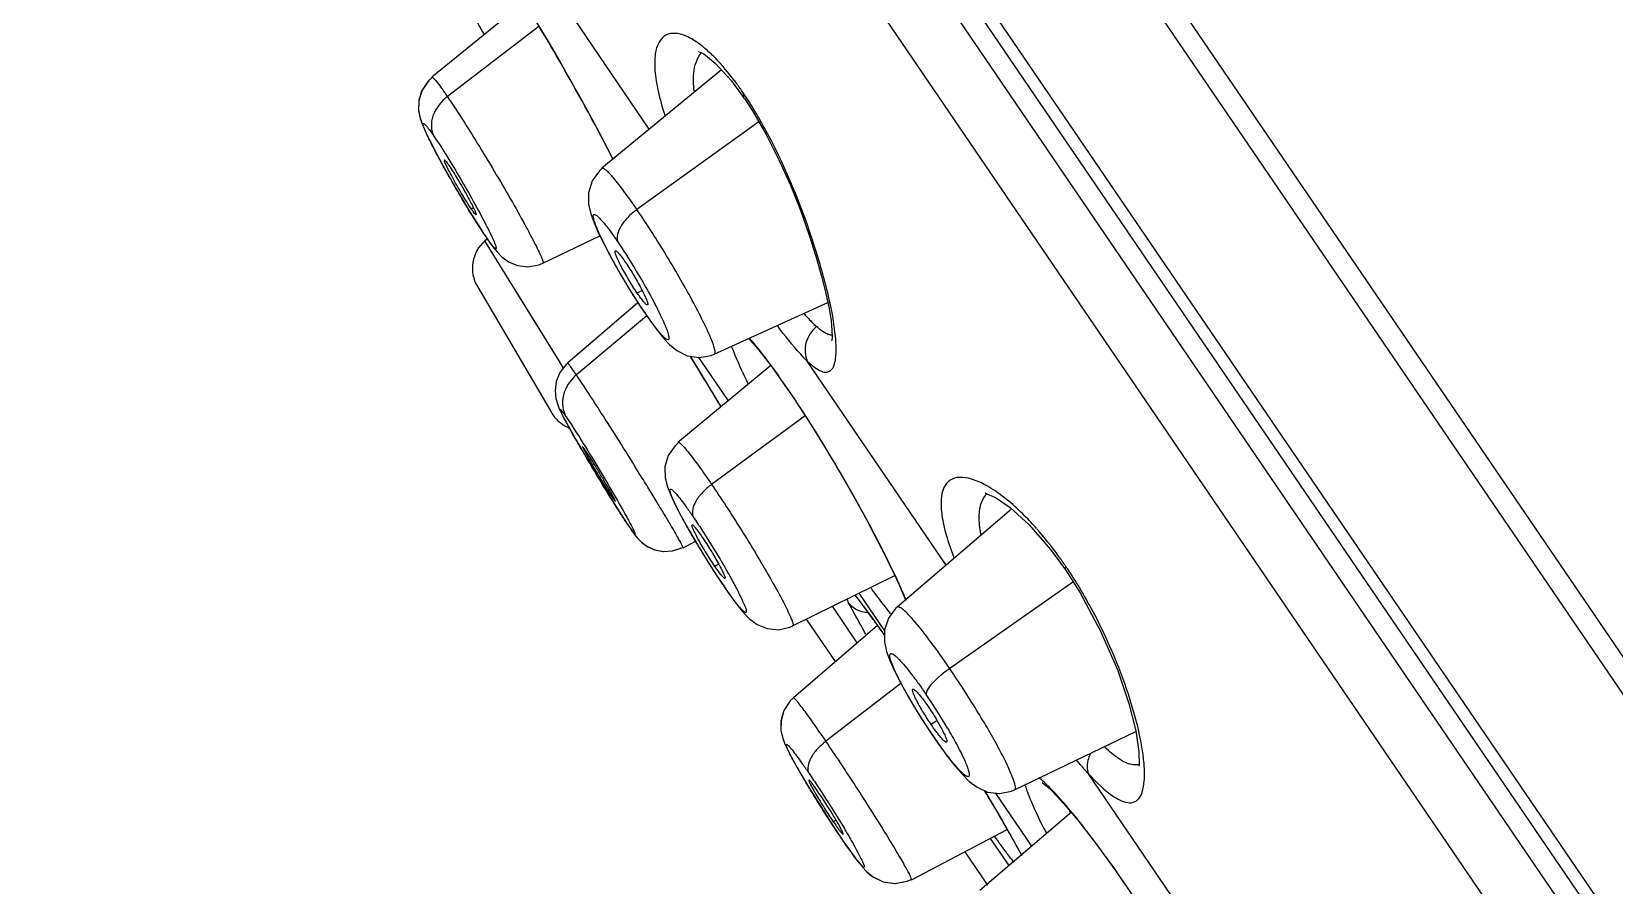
# Model space of a CAD drawing. Header units: millimetres. Extents: x 1122 to 8358, y -1894 to -296.
# Drawn here: x 7941.59 to 7963.43, y -602.57 to -590.79 of the extents above; entities that cross this region are included whole.
import ezdxf

# ---------------------------------------------------------------- set-up
doc = ezdxf.new("R2010")
doc.units = ezdxf.units.MM
doc.header["$LTSCALE"] = 3
doc.layers.add('DEF_LAYER_ASSEM_MEMBER', color=7, linetype='Continuous')

msp = doc.modelspace()

# ---------------------------------------------------------------- linework, layer by layer
at = {"layer": 'DEF_LAYER_ASSEM_MEMBER', "color": 9, "linetype": 'Continuous'}
for p, q in [((7985.436, -635.392), (7941.588, -571.048)), ((7986.127, -633.067), (7944.004, -571.255)), ((7944.813, -571.935), (7987.965, -635.243)), ((7984.202, -634.379), (7942.079, -572.567)), ((7941.642, -573.405), (7983.262, -634.479)), ((7950.111, -592.135), (7948.902, -590.361)), ((7948.588, -590.719), (7947.324, -591.687)), ((7951.422, -591.711), (7951.405, -591.633)), ((7951.621, -592.034), (7949.94, -593.245)), ((7947.677, -593.228), (7947.657, -593.238)), ((7947.916, -593.795), (7947.843, -593.676)), ((7947.846, -593.605), (7947.865, -593.635)), ((7948.866, -595.333), (7947.916, -593.795)), ((7950.012, -594.361), (7949.944, -594.397)), ((7950.043, -594.659), (7950.057, -594.686)), ((7950.078, -594.711), (7949.104, -595.526)), ((7948.915, -595.411), (7948.866, -595.333)), ((7950.752, -595.394), (7950.675, -595.267)), ((7950.788, -595.286), (7951.197, -595.886)), ((7954.209, -598.15), (7952.291, -595.335)), ((7948.928, -595.433), (7948.915, -595.411)), ((7950.789, -595.453), (7950.752, -595.394)), ((7950.869, -595.584), (7950.789, -595.453)), ((7952.031, -595.734), (7952.044, -595.76)), ((7952.046, -595.756), (7952.031, -595.734)), ((7952.261, -596.089), (7950.971, -597.038)), ((7949.62, -597.221), (7949.608, -597.228)), ((7949.834, -597.622), (7949.85, -597.647)), ((7951.069, -598.138), (7951.017, -598.168)), ((7955.855, -598.216), (7955.858, -598.167)), ((7955.968, -598.376), (7954.256, -599.577)), ((7951.126, -598.417), (7951.137, -598.437)), ((7953.004, -598.539), (7953.356, -599.055)), ((7953.583, -599.785), (7952.548, -600.581)), ((7954.079, -600.301), (7954, -600.349)), ((7954.025, -600.502), (7954.031, -600.517)), ((7958.607, -604.602), (7956.173, -601.031)), ((7954.882, -601.294), (7955.384, -602.03)), ((7952.688, -601.669), (7952.65, -601.692)), ((7954.995, -601.698), (7954.979, -601.67)), ((7952.769, -601.928), (7952.777, -601.943)), ((7956.681, -602.558), (7956.684, -602.568))]:
    msp.add_line(p, q, dxfattribs=at)
at = {"layer": 'DEF_LAYER_ASSEM_MEMBER', "color": 7, "linetype": 'Continuous'}
for p, q in [((7985.082, -635.177), (7941.658, -571.457)), ((7948.379, -590.388), (7947.108, -591.417)), ((7950.861, -591.099), (7951.02, -591.224)), ((7951.105, -591.318), (7949.454, -592.675)), ((7951.02, -591.224), (7951.244, -591.47)), ((7947.057, -591.477), (7946.969, -591.611)), ((7947.114, -591.423), (7947.057, -591.477)), ((7947.114, -591.423), (7947.067, -591.466)), ((7951.244, -591.47), (7951.422, -591.711)), ((7951.423, -591.711), (7951.422, -591.711)), ((7951.423, -591.711), (7951.533, -591.882)), ((7951.533, -591.882), (7951.723, -592.21)), ((7946.979, -592.071), (7947.022, -592.172)), ((7947.019, -592.165), (7947.076, -592.284)), ((7947.072, -592.276), (7947.145, -592.419)), ((7947.141, -592.412), (7947.23, -592.578)), ((7947.226, -592.571), (7947.329, -592.756)), ((7949.459, -592.68), (7949.458, -592.681)), ((7947.325, -592.75), (7947.44, -592.95)), ((7947.437, -592.944), (7947.559, -593.151)), ((7947.556, -593.147), (7947.681, -593.351)), ((7947.679, -593.348), (7947.798, -593.535)), ((7947.797, -593.534), (7947.865, -593.635)), ((7947.876, -593.648), (7947.843, -593.676)), ((7947.865, -593.635), (7947.894, -593.677)), ((7947.865, -593.635), (7947.865, -593.635)), ((7947.894, -593.677), (7947.954, -593.761)), ((7948.643, -593.986), (7949.43, -593.609)), ((7949.492, -593.734), (7949.592, -593.923)), ((7948.643, -593.986), (7948.643, -593.986)), ((7949.592, -593.923), (7949.709, -594.131)), ((7949.709, -594.131), (7949.839, -594.348)), ((7947.739, -594.308), (7948.76, -596.046)), ((7949.839, -594.348), (7949.976, -594.564)), ((7949.954, -594.53), (7948.984, -595.366)), ((7949.976, -594.564), (7950.057, -594.686)), ((7951.008, -595.241), (7952.574, -594.526)), ((7950.057, -594.686), (7950.116, -594.771)), ((7950.057, -594.686), (7950.057, -594.686)), ((7948.984, -595.367), (7948.965, -595.384)), ((7951.786, -595.397), (7950.506, -596.458)), ((7951.928, -595.593), (7952.029, -595.739)), ((7952.029, -595.739), (7952.044, -595.76)), ((7952.044, -595.76), (7952.099, -595.841)), ((7949.044, -596.322), (7949.108, -596.435)), ((7949.103, -596.426), (7949.171, -596.544)), ((7949.171, -596.544), (7949.246, -596.672)), ((7949.212, -596.541), (7949.188, -596.513)), ((7950.505, -596.459), (7950.506, -596.458)), ((7949.5, -597.096), (7949.589, -597.24)), ((7949.753, -597.501), (7949.823, -597.608)), ((7950.551, -597.477), (7950.655, -597.663)), ((7955.114, -597.376), (7953.532, -598.729)), ((7949.823, -597.608), (7949.85, -597.647)), ((7949.85, -597.647), (7949.893, -597.709)), ((7949.85, -597.647), (7949.858, -597.66)), ((7949.89, -597.705), (7949.922, -597.748)), ((7950.655, -597.663), (7950.779, -597.876)), ((7955.353, -597.593), (7955.649, -597.934)), ((7949.92, -597.745), (7949.952, -597.784)), ((7950.572, -597.906), (7950.573, -597.906)), ((7950.576, -597.911), (7950.747, -597.821)), ((7950.576, -597.911), (7950.747, -597.821)), ((7950.776, -597.871), (7950.913, -598.094)), ((7955.649, -597.934), (7955.855, -598.216)), ((7950.911, -598.091), (7951.053, -598.312)), ((7951.052, -598.31), (7951.137, -598.437)), ((7952.089, -598.99), (7953.499, -598.295)), ((7955.855, -598.216), (7956.057, -598.534)), ((7951.137, -598.437), (7951.137, -598.437)), ((7953.615, -598.556), (7953.646, -598.631)), ((7952.981, -599.221), (7952.638, -598.719)), ((7953.533, -598.73), (7953.532, -598.731)), ((7952.089, -598.99), (7952.089, -598.99)), ((7953.258, -598.982), (7952.099, -599.982)), ((7952.68, -599.481), (7952.281, -598.895)), ((7953.688, -599.972), (7953.812, -600.18)), ((7953.812, -600.18), (7953.949, -600.394)), ((7953.949, -600.394), (7954.031, -600.517)), ((7954.031, -600.517), (7954.1, -600.617)), ((7955.151, -601.251), (7956.825, -600.448)), ((7952.295, -601.187), (7952.393, -601.348)), ((7952.393, -601.348), (7952.499, -601.518)), ((7952.499, -601.518), (7952.611, -601.692)), ((7955.932, -601.562), (7954.671, -602.64)), ((7952.611, -601.692), (7952.723, -601.863)), ((7952.723, -601.863), (7952.777, -601.943)), ((7953.729, -602.494), (7955.051, -601.799)), ((7952.777, -601.943), (7952.828, -602.017)), ((7952.824, -602.011), (7952.917, -602.143)), ((7954.781, -602.565), (7954.468, -602.105)), ((7955.075, -602.294), (7954.82, -601.92)), ((7955.188, -602.042), (7955.245, -602.149)), ((7952.914, -602.138), (7952.99, -602.24)), ((7952.987, -602.236), (7953.051, -602.315)), ((7953.049, -602.313), (7953.112, -602.382))]:
    msp.add_line(p, q, dxfattribs=at)
for points in [[(7948.32, -590.296), (7948.449, -590.496), (7948.586, -590.716), (7948.727, -590.951), (7948.87, -591.194), (7949.011, -591.442), (7949.15, -591.691), (7949.285, -591.936), (7949.413, -592.175), (7949.535, -592.406), (7949.608, -592.548)], [(7950.788, -591.063), (7950.789, -591.064), (7950.861, -591.099)], [(7947.067, -591.466), (7946.976, -591.596), (7946.932, -591.735), (7946.927, -591.873), (7946.948, -591.983), (7946.979, -592.071)], [(7946.969, -591.611), (7946.929, -591.751), (7946.928, -591.884), (7946.95, -591.99), (7946.981, -592.078)], [(7951.723, -592.21), (7951.899, -592.557), (7952.057, -592.91), (7952.196, -593.255), (7952.313, -593.583), (7952.411, -593.887), (7952.489, -594.162), (7952.549, -594.405), (7952.591, -594.611), (7952.618, -594.78), (7952.63, -594.91), (7952.632, -595.002), (7952.628, -595.053), (7952.627, -595.058)], [(7949.458, -592.681), (7949.425, -592.71), (7949.324, -592.849), (7949.273, -593.013), (7949.273, -593.173), (7949.303, -593.303), (7949.349, -593.428), (7949.411, -593.569), (7949.492, -593.734)], [(7947.954, -593.761), (7948.01, -593.83), (7948.075, -593.897), (7948.17, -593.966), (7948.294, -594.018), (7948.435, -594.035), (7948.587, -594.008), (7948.643, -593.986)], [(7950.116, -594.771), (7950.218, -594.91), (7950.307, -595.02), (7950.391, -595.109), (7950.491, -595.191), (7950.633, -595.261), (7950.798, -595.287), (7950.964, -595.259), (7951.008, -595.241)], [(7951.481, -595.025), (7951.489, -595.032), (7951.541, -595.09), (7951.602, -595.162), (7951.672, -595.248), (7951.749, -595.348), (7951.835, -595.463), (7951.928, -595.593)], [(7950.674, -595.268), (7950.827, -595.516), (7951.1, -595.966)], [(7948.965, -595.384), (7948.878, -595.494), (7948.827, -595.618), (7948.81, -595.742), (7948.82, -595.85), (7948.842, -595.927)], [(7948.842, -595.927), (7948.863, -595.98), (7948.886, -596.029), (7948.914, -596.085), (7948.95, -596.152), (7948.993, -596.23), (7949.05, -596.334)], [(7952.099, -595.841), (7952.247, -596.067), (7952.398, -596.304), (7952.547, -596.546), (7952.693, -596.789), (7952.833, -597.03), (7952.967, -597.266), (7953.092, -597.493), (7953.206, -597.708), (7953.311, -597.91), (7953.404, -598.097), (7953.487, -598.268), (7953.557, -598.422), (7953.615, -598.556)], [(7950.509, -596.464), (7950.467, -596.504), (7950.373, -596.64), (7950.327, -596.793), (7950.329, -596.946), (7950.36, -597.07), (7950.406, -597.187), (7950.469, -597.319), (7950.551, -597.477)], [(7949.246, -596.672), (7949.327, -596.809), (7949.413, -596.951), (7949.5, -597.096)], [(7949.589, -597.24), (7949.674, -597.376), (7949.753, -597.501)], [(7954.754, -597.159), (7954.744, -597.16), (7954.768, -597.166), (7954.89, -597.219), (7955.09, -597.354), (7955.353, -597.593)], [(7949.922, -597.748), (7949.955, -597.788), (7950.006, -597.838), (7950.084, -597.895), (7950.186, -597.94), (7950.306, -597.963), (7950.433, -597.955), (7950.572, -597.906)], [(7949.952, -597.784), (7950.002, -597.835), (7950.08, -597.892), (7950.183, -597.939), (7950.304, -597.963), (7950.432, -597.955), (7950.56, -597.913), (7950.572, -597.906)], [(7951.137, -598.437), (7951.187, -598.509), (7951.278, -598.637)], [(7952.949, -598.566), (7952.987, -598.614), (7953.046, -598.692)], [(7956.057, -598.534), (7956.339, -599.061), (7956.574, -599.606), (7956.728, -600.061), (7956.823, -600.435), (7956.868, -600.727), (7956.87, -600.9), (7956.867, -600.922)], [(7951.278, -598.637), (7951.357, -598.739), (7951.426, -598.821), (7951.498, -598.894), (7951.597, -598.968), (7951.737, -599.026), (7951.893, -599.042), (7952.048, -599.008), (7952.09, -598.99)], [(7953.046, -598.692), (7953.116, -598.785), (7953.194, -598.893), (7953.282, -599.016), (7953.356, -599.121)], [(7953.532, -598.731), (7953.51, -598.751), (7953.411, -598.883), (7953.357, -599.044), (7953.354, -599.208), (7953.384, -599.341), (7953.429, -599.466), (7953.494, -599.611), (7953.581, -599.781), (7953.688, -599.972)], [(7952.099, -599.981), (7952.054, -600.025), (7951.968, -600.158), (7951.928, -600.299), (7951.928, -600.433), (7951.952, -600.54)], [(7952.1, -599.982), (7952.055, -600.025), (7951.968, -600.158), (7951.929, -600.298), (7951.928, -600.433), (7951.952, -600.539), (7951.983, -600.621), (7952.022, -600.704), (7952.071, -600.798), (7952.132, -600.91)], [(7954.1, -600.617), (7954.222, -600.785), (7954.333, -600.926), (7954.431, -601.04), (7954.526, -601.134), (7954.633, -601.215), (7954.778, -601.281), (7954.945, -601.302), (7955.11, -601.269), (7955.152, -601.251)], [(7952.132, -600.91), (7952.207, -601.04), (7952.295, -601.187)], [(7955.533, -601.152), (7955.536, -601.154), (7955.561, -601.173), (7955.605, -601.21), (7955.665, -601.266), (7955.737, -601.341), (7955.822, -601.433), (7955.917, -601.544), (7956.022, -601.671), (7956.136, -601.814), (7956.257, -601.971), (7956.383, -602.142), (7956.514, -602.324), (7956.647, -602.515), (7956.684, -602.568)], [(7954.734, -601.261), (7954.98, -601.674), (7955.188, -602.042)], [(7953.11, -602.38), (7953.196, -602.452), (7953.336, -602.521), (7953.5, -602.545), (7953.67, -602.512), (7953.726, -602.487)], [(7953.112, -602.382), (7953.198, -602.453), (7953.339, -602.522), (7953.502, -602.545), (7953.67, -602.512)]]:
    msp.add_lwpolyline(points, dxfattribs=at)
for centre, radius, start, end in [((8035.03, -541.349), 100.26, 209.16474, 209.57334), ((7948.17, -594.055), 0.5, 130.7807, 210.4414)]:
    msp.add_arc(centre, radius, start, end, dxfattribs=at)
at = {"layer": 'DEF_LAYER_ASSEM_MEMBER', "color": 9, "linetype": 'Continuous'}
for centre, radius, start, end in [((7949.854, -592.233), 1.586, 49.7483, 51.7081), ((7947.535, -594.283), 4.69, 33.5162, 34.4072), ((7947.061, -594.596), 5.258, 30.8055, 33.4999), ((7951.022, -591.442), 3.842, 214.2601, 214.8848), ((7955.007, -591.277), 6.006, 214.2718, 214.58), ((7953.802, -594.196), 2.723, 200.0245, 200.4486), ((7879.043, -639.429), 84.151, 31.09693, 31.40138), ((7954.037, -598.363), 1.498, 59.2487, 61.2893), ((7953.968, -598.481), 1.634, 58.2269, 59.2632), ((7952.152, -596.045), 2.803, 214.244, 215.0059), ((7951.144, -601.394), 5.712, 34.0087, 34.3971), ((7950.844, -601.594), 6.073, 31.0558, 33.9872), ((7957.486, -594.083), 7.696, 214.2723, 214.4601), ((7948.678, -601.915), 5.431, 37.9659, 38.1333), ((7950.285, -601.93), 6.725, 27.9734, 31.0478), ((7958.047, -595.975), 5.845, 206.8133, 207.3882), ((7935.512, -611.52), 21.73, 34.8287, 35.0681), ((7947.068, -604.608), 8.303, 30.4351, 34.2454), ((7960.35, -596.192), 7.654, 214.2732, 214.3926), ((7954.848, -601.065), 2.098, 4.3021, 5.2103), ((7954.991, -601.054), 1.954, 3.6782, 4.2981), ((7929.705, -616.396), 29.251, 30.2272, 31.1419), ((7958.818, -600.362), 3.139, 201.7605, 202.4606), ((7961.45, -597.434), 7.939, 216.8416, 217.3544)]:
    msp.add_arc(centre, radius, start, end, dxfattribs=at)
for points, start_tangent, end_tangent in [([(8000.492, -618.25), (7998.496, -615.297), (7996.276, -611.909), (7993.855, -608.148), (7991.173, -604.144), (7988.212, -600.007), (7985.006, -595.822), (7981.636, -591.642), (7978.189, -587.511), (7971.32, -579.639), (7964.89, -572.667), (7955.394, -562.732)], (-0.544815, 0.838556), (-0.694865, 0.71914)), ([(7949.613, -592.553), (7948.914, -591.269), (7948.262, -590.203)], (-0.458172, 0.888863), (-0.558698, 0.829371)), ([(7950.837, -590.988), (7950.641, -590.863), (7950.474, -590.815), (7950.341, -590.84), (7950.246, -590.935), (7950.194, -591.097), (7950.189, -591.325), (7950.233, -591.61), (7950.323, -591.944)], (-0.785102, 0.619366), (0.301558, -0.953448)), ([(7950.729, -591.607), (7950.721, -591.478), (7950.77, -591.179)], (-0.097116, 0.995273), (0.393933, 0.919139)), ([(7950.77, -591.179), (7950.784, -591.15), (7950.836, -591.077)], (0.393933, 0.919139), (0.697939, 0.716157)), ([(7951.056, -591.191), (7951.011, -591.145), (7950.879, -591.023)], (-0.684895, 0.728641), (-0.763461, 0.645854)), ([(7951.405, -591.633), (7951.317, -591.508), (7951.057, -591.193)], (-0.560933, 0.827861), (-0.687239, 0.726432)), ([(7947.108, -591.416), (7947.116, -591.418), (7947.13, -591.429), (7947.174, -591.479), (7947.24, -591.565), (7947.324, -591.687)], (0.855069, 0.518514), (0.562909, -0.826519)), ([(7947.324, -591.687), (7947.126, -591.953), (7947.104, -592.105), (7947.138, -592.233)], (-0.793958, -0.607972), (0.459054, -0.888409)), ([(7947.324, -591.687), (7947.736, -592.328), (7947.971, -592.716), (7948.197, -593.102), (7948.393, -593.452), (7948.473, -593.602), (7948.54, -593.73), (7948.591, -593.835), (7948.626, -593.914), (7948.644, -593.965), (7948.643, -593.986)], (0.56323, -0.8263), (-0.900696, -0.43445)), ([(7947.846, -593.605), (7947.487, -593.029), (7947.294, -592.692), (7947.132, -592.391), (7947.07, -592.268), (7947.025, -592.171), (7947.009, -592.132), (7946.997, -592.102), (7946.991, -592.078), (7946.988, -592.063), (7946.991, -592.056), (7946.998, -592.057), (7947.01, -592.066), (7947.027, -592.084), (7947.048, -592.109), (7947.074, -592.143), (7947.138, -592.233)], (-0.563136, 0.826364), (0.563138, -0.826363)), ([(7951.746, -592.204), (7951.704, -592.127), (7951.577, -591.903)], (-0.467146, 0.88418), (-0.512966, 0.858409)), ([(7947.138, -592.233), (7947.5, -592.814), (7947.856, -593.454)], (0.563138, -0.826363), (0.458833, -0.888522)), ([(7952.68, -594.998), (7952.583, -594.438), (7952.387, -593.739), (7951.747, -592.206)], (-0.093515, 0.995618), (-0.469485, 0.88294)), ([(7949.94, -593.245), (7949.761, -592.991), (7949.616, -592.807), (7949.514, -592.702), (7949.48, -592.681), (7949.459, -592.68)], (-0.562842, 0.826564), (-0.839675, -0.54309)), ([(7950.043, -594.659), (7949.841, -594.346), (7949.642, -594.008), (7949.554, -593.846), (7949.477, -593.696), (7949.415, -593.565), (7949.37, -593.458), (7949.355, -593.415), (7949.344, -593.378), (7949.339, -593.35), (7949.338, -593.329), (7949.342, -593.317), (7949.352, -593.312), (7949.366, -593.316), (7949.385, -593.328), (7949.435, -593.376), (7949.502, -593.454), (7949.584, -593.561), (7949.676, -593.691)], (-0.563141, 0.826361), (0.563138, -0.826363)), ([(7949.94, -593.245), (7949.815, -593.353), (7949.718, -593.478), (7949.676, -593.691)], (-0.811247, -0.584703), (0.35506, -0.934844)), ([(7951.008, -595.241), (7951.018, -595.222), (7951.015, -595.182), (7950.968, -595.039), (7950.868, -594.819), (7950.725, -594.539), (7950.548, -594.22), (7950.35, -593.883), (7949.94, -593.245)], (0.90575, 0.423812), (-0.563875, 0.82586)), ([(7947.856, -593.454), (7947.915, -593.571), (7947.959, -593.666), (7947.976, -593.704), (7947.987, -593.735), (7947.995, -593.759), (7947.998, -593.775), (7947.997, -593.784), (7947.992, -593.786), (7947.982, -593.78), (7947.967, -593.766), (7947.949, -593.745), (7947.926, -593.716), (7947.87, -593.639)], (0.458833, -0.888522), (-0.572112, 0.820175)), ([(7949.676, -593.691), (7949.795, -593.873), (7950.146, -594.47)], (0.563138, -0.826363), (0.473115, -0.881001)), ([(7950.146, -594.47), (7950.18, -594.533), (7950.267, -594.708)], (0.473115, -0.881001), (0.432523, -0.901623)), ([(7952.244, -594.68), (7952.291, -594.732), (7952.419, -594.86)], (0.656981, -0.753907), (0.748596, -0.663027)), ([(7950.187, -594.859), (7950.157, -594.82), (7950.061, -594.686)], (-0.60814, 0.793829), (-0.567578, 0.82332)), ([(7950.267, -594.708), (7950.362, -594.929), (7950.381, -594.998), (7950.383, -595.021), (7950.38, -595.036), (7950.372, -595.042), (7950.359, -595.04), (7950.341, -595.03), (7950.319, -595.012), (7950.292, -594.985), (7950.26, -594.95), (7950.187, -594.859)], (0.432523, -0.901623), (-0.60814, 0.793829)), ([(7952.291, -595.335), (7952.2, -595.241), (7951.879, -594.847)], (-0.721733, 0.692171), (-0.595248, 0.803542)), ([(7952.419, -594.86), (7952.273, -595.085), (7952.291, -595.335)], (-0.770389, -0.637574), (0.426094, -0.904679)), ([(7952.588, -594.97), (7952.55, -594.954), (7952.419, -594.86)], (-0.947464, 0.319864), (-0.742963, 0.669333)), ([(7952.031, -595.734), (7951.738, -595.323), (7951.492, -595.018)], (-0.563159, 0.826349), (-0.661845, 0.74964)), ([(7952.291, -595.335), (7952.397, -595.424), (7952.487, -595.476), (7952.56, -595.488), (7952.617, -595.462), (7952.658, -595.399), (7952.682, -595.299), (7952.68, -594.998)], (0.72298, -0.690869), (-0.093515, 0.995618)), ([(7952.637, -594.98), (7952.588, -594.97)], (-0.99929, 0.03767), (-0.947464, 0.319864)), ([(7951.251, -595.148), (7951.293, -595.254), (7951.469, -595.644)], (0.349321, -0.937003), (0.43761, -0.899165)), ([(7949.104, -595.526), (7948.926, -595.806), (7948.917, -595.968), (7948.964, -596.107)], (-0.766994, -0.641655), (0.49774, -0.867327)), ([(7949.104, -595.526), (7949.055, -595.455), (7949.018, -595.404), (7948.994, -595.374), (7948.988, -595.368), (7948.984, -595.367)], (-0.561884, 0.827216), (-0.772099, -0.635502)), ([(7950.573, -597.906), (7950.572, -597.899), (7950.566, -597.884), (7950.555, -597.861), (7950.539, -597.83), (7950.492, -597.745), (7950.427, -597.633), (7950.345, -597.494), (7950.246, -597.331), (7950.135, -597.148), (7950.014, -596.951), (7949.757, -596.538), (7949.502, -596.135), (7949.104, -595.526)], (0.545523, 0.838096), (-0.563456, 0.826146)), ([(7953.658, -598.64), (7953.38, -598.038), (7952.984, -597.29), (7952.046, -595.756)], (-0.380885, 0.924622), (-0.561147, 0.827716)), ([(7949.428, -596.976), (7949.153, -596.513), (7949.038, -596.312), (7948.991, -596.226), (7948.951, -596.152), (7948.919, -596.092), (7948.897, -596.046), (7948.889, -596.029), (7948.884, -596.016), (7948.881, -596.007), (7948.881, -596.002), (7948.883, -596.001), (7948.888, -596.004), (7948.895, -596.011), (7948.904, -596.023), (7948.93, -596.057), (7948.964, -596.107)], (-0.517402, 0.855742), (0.563141, -0.826361)), ([(7948.964, -596.107), (7949.141, -596.378), (7949.373, -596.755), (7949.801, -597.491)], (0.563141, -0.826361), (0.481942, -0.876203)), ([(7950.506, -596.458), (7950.522, -596.461), (7950.553, -596.485), (7950.596, -596.53), (7950.651, -596.596), (7950.793, -596.784), (7950.971, -597.038)], (0.770022, 0.638017), (0.562968, -0.826479)), ([(7949.727, -597.459), (7949.66, -597.353), (7949.428, -596.976)], (-0.539659, 0.841884), (-0.517402, 0.855742)), ([(7950.971, -597.038), (7950.847, -597.147), (7950.752, -597.273), (7950.717, -597.485)], (-0.80548, -0.592622), (0.401929, -0.915671)), ([(7950.971, -597.038), (7951.172, -597.34), (7951.382, -597.669), (7951.586, -598.001), (7951.769, -598.313), (7951.92, -598.584), (7952.029, -598.798), (7952.064, -598.876), (7952.086, -598.935), (7952.094, -598.973), (7952.089, -598.99)], (0.563207, -0.826316), (-0.888164, -0.459528)), ([(7954.757, -597.05), (7954.557, -596.964), (7954.39, -596.94), (7954.261, -596.979), (7954.175, -597.081), (7954.138, -597.245), (7954.149, -597.464), (7954.208, -597.733), (7954.312, -598.045)], (-0.877223, 0.480084), (0.35757, -0.933886)), ([(7951.126, -598.417), (7950.924, -598.107), (7950.721, -597.775), (7950.63, -597.616), (7950.55, -597.47), (7950.484, -597.342), (7950.436, -597.239), (7950.418, -597.197), (7950.406, -597.162), (7950.398, -597.135), (7950.395, -597.116), (7950.398, -597.105), (7950.405, -597.102), (7950.417, -597.107), (7950.434, -597.12), (7950.482, -597.169), (7950.546, -597.248), (7950.626, -597.355), (7950.717, -597.485)], (-0.563136, 0.826364), (0.563138, -0.826363)), ([(7954.685, -597.722), (7954.663, -597.477), (7954.695, -597.286)], (-0.177773, 0.984072), (0.345272, 0.938503)), ([(7954.695, -597.286), (7954.711, -597.25), (7954.775, -597.163)], (0.345272, 0.938503), (0.745413, 0.666603)), ([(7955.454, -597.646), (7955.29, -597.471), (7954.828, -597.092)], (-0.662623, 0.748954), (-0.850187, 0.526481)), ([(7949.834, -597.622), (7949.811, -597.588), (7949.727, -597.459)], (-0.563138, 0.826363), (-0.539659, 0.841884)), ([(7949.801, -597.491), (7949.844, -597.57), (7949.877, -597.634), (7949.9, -597.681), (7949.913, -597.712), (7949.915, -597.725), (7949.906, -597.72), (7949.886, -597.696), (7949.855, -597.653)], (0.481942, -0.876203), (-0.574078, 0.818801)), ([(7950.717, -597.485), (7950.836, -597.665), (7951.195, -598.255)], (0.563138, -0.826363), (0.493076, -0.869986)), ([(7955.858, -598.167), (7955.759, -598.027), (7955.456, -597.648)], (-0.561157, 0.827709), (-0.664389, 0.747387)), ([(7951.195, -598.255), (7951.229, -598.317), (7951.322, -598.489)], (0.493076, -0.869986), (0.461043, -0.887378)), ([(7951.266, -598.615), (7951.237, -598.575), (7951.14, -598.438)], (-0.598062, 0.80145), (-0.565842, 0.824514)), ([(7951.322, -598.489), (7951.423, -598.701), (7951.446, -598.766), (7951.449, -598.787), (7951.448, -598.799), (7951.442, -598.804), (7951.43, -598.801), (7951.414, -598.789), (7951.393, -598.769), (7951.367, -598.742), (7951.338, -598.706), (7951.266, -598.615)], (0.461043, -0.887378), (-0.598062, 0.80145)), ([(7953.297, -599.035), (7953.201, -598.9), (7952.96, -598.574)], (-0.574581, 0.818448), (-0.615205, 0.788367)), ([(7953.17, -598.469), (7953.243, -598.568), (7953.438, -598.822)], (0.584639, -0.811293), (0.631136, -0.775672)), ([(7953.1, -599.105), (7953.03, -598.981), (7952.857, -598.664)], (-0.498248, 0.867035), (-0.461363, 0.887211)), ([(7953.128, -598.807), (7952.971, -598.766), (7952.857, -598.664)], (-0.998975, 0.045266), (-0.55445, 0.832217)), ([(7954.256, -599.577), (7953.996, -599.212), (7953.777, -598.934), (7953.689, -598.836), (7953.618, -598.769), (7953.565, -598.733), (7953.533, -598.73)], (-0.562873, 0.826543), (-0.820567, -0.571551)), ([(7956.937, -600.875), (7956.865, -600.444), (7956.721, -599.931), (7956.225, -598.777)], (-0.090695, 0.995879), (-0.471969, 0.881615)), ([(7954.025, -600.502), (7953.812, -600.173), (7953.713, -600.008), (7953.624, -599.851), (7953.549, -599.709), (7953.491, -599.586), (7953.451, -599.488), (7953.432, -599.419), (7953.43, -599.395), (7953.434, -599.38), (7953.443, -599.372), (7953.456, -599.373), (7953.475, -599.381), (7953.499, -599.398), (7953.527, -599.422), (7953.559, -599.454), (7953.636, -599.54), (7953.725, -599.651), (7953.825, -599.785), (7953.931, -599.936)], (-0.563141, 0.826361), (0.563138, -0.826363)), ([(7954.256, -599.577), (7954.125, -599.678), (7954.015, -599.783), (7953.947, -599.874), (7953.931, -599.936)], (-0.818608, -0.574353), (0.163873, -0.986482)), ([(7955.152, -601.252), (7955.162, -601.203), (7955.128, -601.088), (7955.052, -600.913), (7954.939, -600.691), (7954.796, -600.433), (7954.628, -600.153), (7954.256, -599.577)], (0.898472, 0.439031), (-0.563799, 0.825912)), ([(7952.548, -600.581), (7952.372, -600.326), (7952.297, -600.221), (7952.233, -600.133), (7952.179, -600.064), (7952.139, -600.015), (7952.112, -599.988), (7952.1, -599.982)], (-0.562414, 0.826856), (-0.761203, -0.648514)), ([(7954.193, -600.738), (7954.154, -600.686), (7954.034, -600.516)], (-0.599184, 0.800611), (-0.564862, 0.825185)), ([(7954.226, -600.402), (7954.353, -600.627), (7954.405, -600.728), (7954.45, -600.819), (7954.484, -600.898), (7954.509, -600.964), (7954.523, -601.015), (7954.526, -601.049), (7954.518, -601.067), (7954.5, -601.069), (7954.47, -601.052), (7954.431, -601.02), (7954.383, -600.971), (7954.326, -600.906), (7954.193, -600.738)], (0.506268, -0.862376), (-0.599184, 0.800611)), ([(7952.769, -601.928), (7952.564, -601.618), (7952.356, -601.287), (7952.261, -601.13), (7952.177, -600.985), (7952.106, -600.86), (7952.052, -600.757), (7952.032, -600.716), (7952.017, -600.683), (7952.007, -600.656), (7952.002, -600.638), (7952.002, -600.628), (7952.008, -600.626), (7952.018, -600.632), (7952.034, -600.646), (7952.055, -600.669), (7952.08, -600.699), (7952.143, -600.781), (7952.222, -600.89), (7952.313, -601.021)], (-0.563138, 0.826363), (0.56314, -0.826362)), ([(7952.548, -600.581), (7952.428, -600.69), (7952.339, -600.815), (7952.313, -601.021)], (-0.792951, -0.609285), (0.448436, -0.893815)), ([(7953.726, -602.487), (7953.726, -602.473), (7953.712, -602.438), (7953.685, -602.383), (7953.643, -602.307), (7953.589, -602.212), (7953.523, -602.1), (7953.362, -601.835), (7953.171, -601.529), (7952.962, -601.203), (7952.749, -600.88), (7952.548, -600.581)], (0.87893, 0.476951), (-0.563321, 0.826238)), ([(7956.204, -600.743), (7956.17, -600.821), (7956.173, -601.031)], (-0.477751, -0.878495), (0.397849, -0.917451)), ([(7956.768, -600.903), (7956.6, -600.829), (7956.398, -600.665)], (-0.98223, 0.187683), (-0.723053, 0.690793)), ([(7956.173, -601.031), (7956.134, -600.988), (7956.01, -600.845)], (-0.67612, 0.736791), (-0.64297, 0.765891)), ([(7956.173, -601.031), (7956.516, -601.342), (7956.653, -601.413), (7956.765, -601.428), (7956.852, -601.385), (7956.911, -601.286), (7956.941, -601.132), (7956.941, -600.929)], (0.676914, -0.736062), (-0.064104, 0.997943)), ([(7956.876, -600.897), (7956.851, -600.904), (7956.768, -600.903)], (-0.944256, -0.329212), (-0.98223, 0.187683)), ([(7952.313, -601.021), (7952.434, -601.201), (7952.802, -601.786)], (0.56314, -0.826362), (0.513232, -0.85825)), ([(7955.299, -601.193), (7955.305, -601.214), (7955.328, -601.283)], (0.278889, -0.960323), (0.340308, -0.940314)), ([(7955.69, -601.275), (7955.633, -601.216), (7955.486, -601.081)], (-0.687034, 0.726625), (-0.774657, 0.632381)), ([(7955.328, -601.283), (7955.374, -601.398), (7955.585, -601.84)], (0.340308, -0.940314), (0.464145, -0.885759)), ([(7956.681, -602.558), (7956.145, -601.817), (7955.69, -601.275)], (-0.562909, 0.826519), (-0.687034, 0.726625)), ([(7952.802, -601.786), (7952.838, -601.847), (7952.934, -602.013)], (0.513232, -0.85825), (0.490587, -0.871392)), ([(7955.254, -602.16), (7955.199, -602.059), (7954.995, -601.698)], (-0.468806, 0.883301), (-0.501907, 0.864922)), ([(7952.905, -602.122), (7952.873, -602.079), (7952.769, -601.928)], (-0.588569, 0.808447), (-0.563138, 0.826363)), ([(7952.934, -602.013), (7953.044, -602.223), (7953.071, -602.285), (7953.077, -602.304), (7953.077, -602.316), (7953.073, -602.319), (7953.063, -602.314), (7953.048, -602.301), (7953.028, -602.281), (7953.004, -602.252), (7952.975, -602.216), (7952.905, -602.122)], (0.490587, -0.871392), (-0.588569, 0.808447)), ([(7955.096, -602.195), (7955.046, -602.127), (7954.877, -601.893)], (-0.599735, 0.800199), (-0.576969, 0.816766)), ([(7958.006, -604.921), (7957.822, -604.487), (7957.519, -603.908), (7956.681, -602.558)], (-0.324383, 0.945926), (-0.562885, 0.826535))]:
    msp.add_spline(points, degree=3, dxfattribs=dict(at, start_tangent=start_tangent, end_tangent=end_tangent))
at = {"layer": 'DEF_LAYER_ASSEM_MEMBER', "color": 7, "linetype": 'Continuous'}
for points, start_tangent, end_tangent in [([(7947.657, -593.238), (7947.538, -593.051), (7947.471, -592.937), (7947.407, -592.824), (7947.352, -592.721), (7947.311, -592.639), (7947.297, -592.608), (7947.287, -592.584), (7947.283, -592.568), (7947.283, -592.561)], (-0.563136, 0.826364), (0.778276, 0.627922)), ([(7947.283, -592.561), (7947.29, -592.564), (7947.303, -592.577), (7947.322, -592.601), (7947.346, -592.636)], (0.778276, 0.627922), (0.563138, -0.826363)), ([(7947.346, -592.636), (7947.466, -592.826), (7947.534, -592.942), (7947.599, -593.056), (7947.654, -593.16), (7947.696, -593.242), (7947.71, -593.273), (7947.719, -593.296), (7947.723, -593.311), (7947.722, -593.317)], (0.563138, -0.826363), (-0.902044, -0.431643)), ([(7947.722, -593.317), (7947.715, -593.314), (7947.701, -593.299), (7947.682, -593.274), (7947.657, -593.238)], (-0.902044, -0.431643), (-0.563136, 0.826364)), ([(7949.944, -594.397), (7949.827, -594.214), (7949.771, -594.116), (7949.721, -594.024), (7949.68, -593.943), (7949.653, -593.878), (7949.639, -593.835), (7949.641, -593.815)], (-0.563141, 0.826361), (0.77376, 0.633479)), ([(7949.641, -593.815), (7949.658, -593.82), (7949.689, -593.85), (7949.732, -593.902), (7949.783, -593.975)], (0.77376, 0.633479), (0.563138, -0.826363)), ([(7949.783, -593.975), (7949.902, -594.163), (7950.01, -594.357), (7950.05, -594.439), (7950.078, -594.503), (7950.09, -594.545), (7950.087, -594.563)], (0.563138, -0.826363), (-0.90837, -0.418167)), ([(7950.087, -594.563), (7950.069, -594.555), (7950.038, -594.523), (7949.995, -594.469), (7949.944, -594.397)], (-0.90837, -0.418167), (-0.563141, 0.826361)), ([(7948.76, -596.046), (7948.804, -596.109), (7949, -596.255)], (0.506663, -0.862144), (0.92337, -0.38391)), ([(7949.188, -596.513), (7949.189, -596.52), (7949.196, -596.537), (7949.21, -596.564), (7949.229, -596.6), (7949.253, -596.643), (7949.281, -596.693), (7949.347, -596.806), (7949.42, -596.928), (7949.492, -597.047), (7949.608, -597.228)], (-0.650293, -0.759684), (0.563138, -0.826363)), ([(7949.642, -597.271), (7949.641, -597.265), (7949.634, -597.247), (7949.62, -597.22), (7949.601, -597.184), (7949.576, -597.139), (7949.547, -597.087), (7949.477, -596.968), (7949.4, -596.838), (7949.325, -596.716), (7949.212, -596.541)], (0.902342, 0.431021), (-0.56508, 0.825036)), ([(7949.608, -597.228), (7949.621, -597.247), (7949.632, -597.261), (7949.639, -597.269), (7949.642, -597.271)], (0.563138, -0.826363), (0.902342, 0.431021)), ([(7951.017, -598.168), (7950.898, -597.985), (7950.841, -597.889), (7950.789, -597.797), (7950.746, -597.718), (7950.716, -597.655), (7950.7, -597.613), (7950.7, -597.595)], (-0.563136, 0.826364), (0.770419, 0.637537)), ([(7950.7, -597.595), (7950.715, -597.601), (7950.744, -597.633), (7950.786, -597.686), (7950.837, -597.759)], (0.770419, 0.637537), (0.563138, -0.826363)), ([(7950.837, -597.759), (7950.957, -597.945), (7951.015, -598.043), (7951.068, -598.136), (7951.111, -598.216), (7951.141, -598.279), (7951.156, -598.32), (7951.155, -598.336)], (0.563138, -0.826363), (-0.896659, -0.442721)), ([(7951.155, -598.336), (7951.14, -598.328), (7951.11, -598.295), (7951.068, -598.241), (7951.017, -598.168)], (-0.896659, -0.442721), (-0.563136, 0.826364)), ([(7954, -600.349), (7953.894, -600.184), (7953.805, -600.028), (7953.774, -599.964), (7953.752, -599.913), (7953.743, -599.878), (7953.745, -599.861)], (-0.563141, 0.826361), (0.761471, 0.648198)), ([(7953.745, -599.861), (7953.77, -599.87), (7953.818, -599.916), (7953.883, -599.996), (7953.959, -600.102)], (0.761471, 0.648198), (0.563138, -0.826363)), ([(7953.959, -600.102), (7954.089, -600.308), (7954.126, -600.374)], (0.563138, -0.826363), (0.482238, -0.87604)), ([(7954.09, -600.474), (7954.068, -600.446), (7954, -600.349)], (-0.610593, 0.791944), (-0.563141, 0.826361)), ([(7954.212, -600.594), (7954.197, -600.59), (7954.17, -600.568), (7954.134, -600.529), (7954.09, -600.474)], (-0.900149, -0.435583), (-0.610593, 0.791944)), ([(7954.126, -600.374), (7954.187, -600.493), (7954.215, -600.571)], (0.482238, -0.87604), (0.196798, -0.980444)), ([(7954.215, -600.571), (7954.217, -600.58), (7954.212, -600.594)], (0.196798, -0.980444), (-0.900149, -0.435583)), ([(7952.312, -601.117), (7952.312, -601.122), (7952.315, -601.134), (7952.323, -601.152), (7952.334, -601.175), (7952.368, -601.238), (7952.413, -601.318), (7952.468, -601.409), (7952.528, -601.506), (7952.65, -601.692)], (-0.779681, -0.626177), (0.563138, -0.826363)), ([(7952.428, -601.261), (7952.385, -601.2), (7952.349, -601.153), (7952.324, -601.124), (7952.312, -601.117)], (-0.575699, 0.817662), (-0.779681, -0.626177)), ([(7952.759, -601.796), (7952.615, -601.547), (7952.428, -601.261)], (-0.455394, 0.89029), (-0.564237, 0.825613)), ([(7952.65, -601.692), (7952.67, -601.721), (7952.722, -601.793)], (0.563138, -0.826363), (0.598761, -0.800928)), ([(7952.722, -601.793), (7952.746, -601.824), (7952.764, -601.846), (7952.777, -601.858), (7952.783, -601.861)], (0.598761, -0.800928), (0.891428, 0.453163)), ([(7952.784, -601.854), (7952.781, -601.845), (7952.759, -601.796)], (-0.208932, 0.97793), (-0.455394, 0.89029)), ([(7952.783, -601.861), (7952.784, -601.859), (7952.784, -601.854)], (0.891428, 0.453163), (-0.208932, 0.97793))]:
    msp.add_spline(points, degree=3, dxfattribs=dict(at, start_tangent=start_tangent, end_tangent=end_tangent))

doc.saveas('drawing.dxf')
